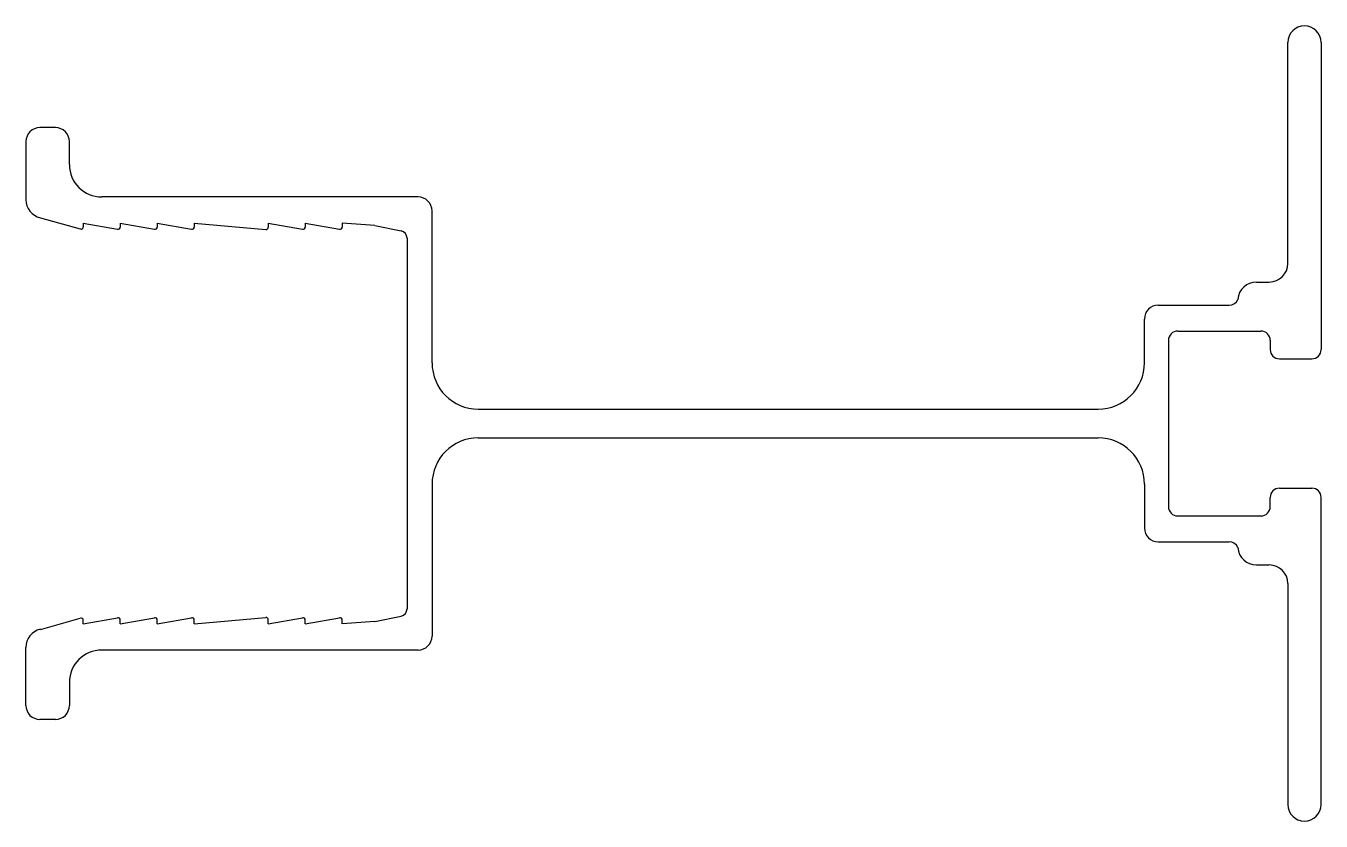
# Model space of a CAD drawing. Extents: x 3002 to 3142, y 1621 to 1707.
import ezdxf

# ---------------------------------------------------------------- set-up
doc = ezdxf.new("R2010")
doc.units = 0
doc.layers.get('0').update_dxf_attribs({"linetype": 'CONTINUOUS'})

msp = doc.modelspace()

# ---------------------------------------------------------------- linework, layer by layer
at = {"color": 0}
for p, q in [((3138.85, 1681.46), (3138.85, 1705.36)), ((3142.45, 1705.36), (3142.45, 1672.16)), ((3005.65, 1696.16), (3003.95, 1696.16)), ((3002.45, 1694.66), (3002.45, 1688.37)), ((3007.15, 1692.16), (3007.15, 1694.66)), ((3044.85, 1688.66), (3010.65, 1688.66)), ((3046.35, 1670.71), (3046.35, 1687.16)), ((3004.01, 1686.42), (3008.33, 1685.2)), ((3008.65, 1685.81), (3008.65, 1685.44)), ((3008.65, 1685.81), (3012.35, 1685.16)), ((3012.65, 1685.81), (3012.65, 1685.41)), ((3012.65, 1685.81), (3016.35, 1685.16)), ((3016.65, 1685.81), (3016.65, 1685.41)), ((3016.65, 1685.81), (3020.35, 1685.16)), ((3020.65, 1685.81), (3020.65, 1685.41)), ((3020.65, 1685.81), (3028.38, 1685.13)), ((3028.65, 1685.81), (3028.65, 1685.38)), ((3028.65, 1685.81), (3032.35, 1685.16)), ((3032.65, 1685.81), (3032.65, 1685.41)), ((3032.65, 1685.81), (3036.35, 1685.16)), ((3036.65, 1685.81), (3036.65, 1685.41)), ((3040.15, 1685.56), (3036.65, 1685.81)), ((3040.15, 1685.56), (3043, 1684.99)), ((3043.65, 1684.2), (3043.65, 1644.12)), ((3135.45, 1679.46), (3136.85, 1679.46)), ((3124.85, 1676.96), (3131.02, 1676.96)), ((3131.02, 1676.96), (3132.02, 1676.96)), ((3132.02, 1676.96), (3132.52, 1676.96)), ((3123.35, 1670.71), (3123.35, 1675.46)), ((3125.95, 1673.16), (3125.95, 1655.16)), ((3126.95, 1674.16), (3135.95, 1674.16)), ((3136.95, 1673.16), (3136.95, 1672.16)), ((3137.95, 1671.16), (3141.45, 1671.16)), ((3051.35, 1665.71), (3118.35, 1665.71)), ((3051.35, 1662.61), (3118.35, 1662.61)), ((3046.35, 1657.61), (3046.35, 1641.16)), ((3123.35, 1657.61), (3123.35, 1652.86)), ((3137.95, 1657.16), (3141.45, 1657.16)), ((3136.95, 1655.16), (3136.95, 1656.16)), ((3142.45, 1622.96), (3142.45, 1656.16)), ((3126.95, 1654.16), (3135.95, 1654.16)), ((3124.85, 1651.36), (3131.02, 1651.36)), ((3131.02, 1651.36), (3132.02, 1651.36)), ((3132.02, 1651.36), (3132.52, 1651.36)), ((3135.45, 1648.86), (3136.85, 1648.86)), ((3138.85, 1646.86), (3138.85, 1622.96)), ((3004.01, 1641.9), (3008.33, 1643.12)), ((3008.65, 1642.51), (3012.35, 1643.16)), ((3008.65, 1642.51), (3008.65, 1642.88)), ((3012.65, 1642.51), (3016.35, 1643.16)), ((3012.65, 1642.51), (3012.65, 1642.91)), ((3016.65, 1642.51), (3020.35, 1643.16)), ((3016.65, 1642.51), (3016.65, 1642.91)), ((3020.65, 1642.51), (3028.38, 1643.19)), ((3020.65, 1642.51), (3020.65, 1642.91)), ((3028.65, 1642.51), (3032.35, 1643.16)), ((3028.65, 1642.51), (3028.65, 1642.94)), ((3032.65, 1642.51), (3036.35, 1643.16)), ((3032.65, 1642.51), (3032.65, 1642.91)), ((3036.65, 1642.51), (3036.65, 1642.91)), ((3040.15, 1642.76), (3036.65, 1642.51)), ((3040.15, 1642.76), (3043, 1643.33)), ((3002.45, 1633.66), (3002.45, 1639.95)), ((3044.85, 1639.66), (3010.65, 1639.66)), ((3007.15, 1636.16), (3007.15, 1633.66)), ((3005.65, 1632.16), (3003.95, 1632.16))]:
    msp.add_line(p, q, dxfattribs=at)
for centre, radius, start, end in [((3140.65, 1705.36), 1.8, 0, 180), ((3003.95, 1694.66), 1.5, 90, 180), ((3005.65, 1694.66), 1.5, 0, 90), ((3010.65, 1692.16), 3.5, 180, 270), ((3044.85, 1687.16), 1.5, 0, 90), ((3004.45, 1688.37), 2, 180, 257.3056), ((3008.4, 1685.44), 0.25, 254.2022, 360), ((3012.4, 1685.41), 0.25, 260.0738, 360), ((3016.4, 1685.41), 0.25, 260.0738, 360), ((3020.4, 1685.41), 0.25, 260.0738, 360), ((3028.4, 1685.38), 0.25, 264.9994, 360), ((3032.4, 1685.41), 0.25, 260.0738, 360), ((3036.4, 1685.41), 0.25, 260.0738, 360), ((3042.85, 1684.2), 0.8, 0, 78.697), ((3136.85, 1681.46), 2, 270, 0), ((3135.45, 1677.46), 2, 90, 176.4332), ((3132.52, 1677.96), 1, 270, 337.9402), ((3124.85, 1675.46), 1.5, 90, 180), ((3126.95, 1673.16), 1, 90, 180), ((3135.95, 1673.16), 1, 0, 90), ((3137.95, 1672.16), 1, 180, 270), ((3141.45, 1672.16), 1, 270, 360), ((3051.35, 1670.71), 5, 180, 270), ((3118.35, 1670.71), 5, 270, 0), ((3051.35, 1657.61), 5, 90, 180), ((3118.35, 1657.61), 5, 0, 90), ((3137.95, 1656.16), 1, 90, 180), ((3141.45, 1656.16), 1, 0, 90), ((3126.95, 1655.16), 1, 180, 270), ((3135.95, 1655.16), 1, 270, 0), ((3124.85, 1652.86), 1.5, 180, 270), ((3132.52, 1650.36), 1, 22.0598, 90), ((3135.45, 1650.86), 2, 183.5668, 270), ((3136.85, 1646.86), 2, 0, 90), ((3042.85, 1644.12), 0.8, 281.303, 0), ((3008.4, 1642.88), 0.25, 0, 105.7978), ((3012.4, 1642.91), 0.25, 0, 99.9262), ((3016.4, 1642.91), 0.25, 0, 99.9262), ((3020.4, 1642.91), 0.25, 0, 99.9262), ((3028.4, 1642.94), 0.25, 0, 95.0006), ((3032.4, 1642.91), 0.25, 0, 99.9262), ((3036.4, 1642.91), 0.25, 0, 99.9262), ((3004.45, 1639.95), 2, 102.6944, 180), ((3044.85, 1641.16), 1.5, 270, 360), ((3010.65, 1636.16), 3.5, 90, 180), ((3003.95, 1633.66), 1.5, 180, 270), ((3005.65, 1633.66), 1.5, 270, 360), ((3140.65, 1622.96), 1.8, 180, 0)]:
    msp.add_arc(centre, radius, start, end, dxfattribs=at)

doc.saveas('drawing.dxf')
